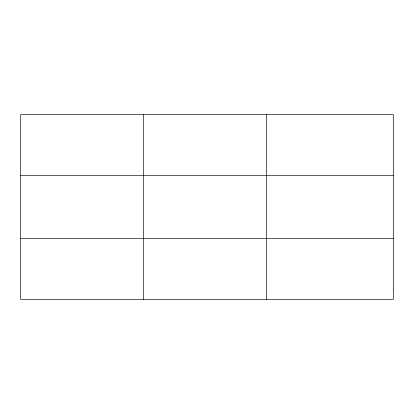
<?xml version="1.0" encoding="UTF-8"?>
<svg xmlns="http://www.w3.org/2000/svg" width="414" height="414" viewBox="0 0 414 414"><rect width="100%" height="100%" fill="white"/><g stroke="black" fill="none" stroke-linecap="round" stroke-linejoin="round"><path stroke-width="0.62" d="M143.658 299.384L143.658 114.616M266.616 299.384L266.616 114.616M20.7 175.588L393.3 175.588M20.7 238.412L393.3 238.412M393.3 289.226L393.3 299.384L20.7 299.384L20.7 114.616L393.3 114.616L393.3 289.226"/></g></svg>
